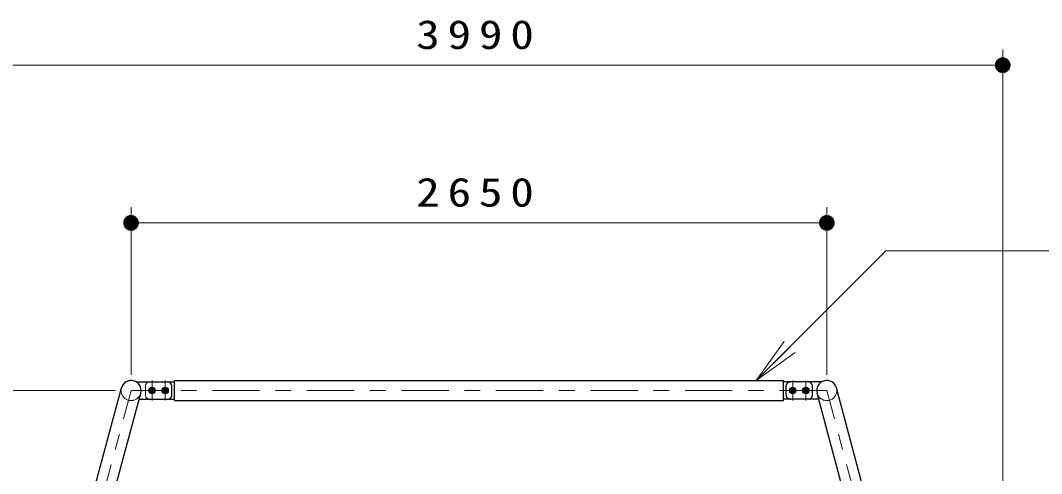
# Model space of a CAD drawing. Units: millimetres on the paper, scale 1:60. Extents: x -385 to 0, y 0 to 267.
# Drawn here: x -318.9 to -254.1, y 104.9 to 133.6 of the extents above; entities that cross this region are included whole.
import ezdxf

# ---------------------------------------------------------------- set-up
doc = ezdxf.new("R2010")
doc.units = ezdxf.units.MM
doc.linetypes.add('USER1', pattern=[4.5, 2.5, -2])
doc.linetypes.add('USER2', pattern=[6, 3, -1, 1, -1])
doc.layers.add('LY_1', color=131, linetype='Continuous', lineweight=13)
doc.styles.add('ＭＳ ゴシック', font='')
doc.styles.get('ＭＳ ゴシック').set_extended_font_data('MS Gothic')

# ---------------------------------------------------------------- blocks, each defined once
blk = doc.blocks.new('filled_dot')
at = {"color": 0, "linetype": 'Continuous', "lineweight": -2, "const_width": 1.25}
blk.add_lwpolyline([(-0.625, 0, 1), (0.625, 0, 1)], format="xyb", close=True, dxfattribs=at)

msp = doc.modelspace()

# ---------------------------------------------------------------- linework, layer by layer
at = {"layer": 'LY_1', "color": 7}
for p, q in [((-256.538, 69.455), (-256.538, 131.758)), ((-323.03, 130.758), (-256.538, 130.758)), ((-311.865, 111.122), (-311.865, 121.758)), ((-267.703, 111.122), (-267.703, 121.758)), ((-311.865, 120.758), (-267.703, 120.758)), ((-272.177, 110.758), (-270.41, 113.233)), ((-272.177, 110.758), (-270.056, 112.879)), ((-269.702, 112.526), (-272.177, 110.758)), ((-312.865, 110.122), (-358.701, 110.122))]:
    msp.add_line(p, q, dxfattribs=at)
at = {"layer": 'LY_1', "color": 190, "lineweight": 25}
for p, q in [((-325.386, 62.118), (-312.479, 110.287)), ((-311.532, 110.664), (-309.115, 110.664)), ((-309.282, 109.83), (-309.282, 110.414)), ((-309.115, 109.486), (-309.115, 110.758)), ((-309.115, 110.758), (-270.453, 110.758)), ((-270.453, 109.486), (-270.453, 110.758)), ((-268.036, 110.664), (-270.453, 110.664)), ((-268.619, 109.83), (-268.619, 110.414)), ((-254.182, 62.118), (-267.088, 110.287)), ((-324.158, 61.789), (-311.251, 109.958)), ((-311.352, 109.58), (-309.115, 109.58)), ((-268.216, 109.58), (-270.453, 109.58)), ((-255.41, 61.789), (-268.317, 109.958)), ((-309.115, 109.486), (-270.453, 109.486))]:
    msp.add_line(p, q, dxfattribs=at)
at = {"layer": 'LY_1', "color": 190, "linetype": 'USER1'}
msp.add_line((-310.949, 109.83), (-310.949, 110.414), dxfattribs=at)
at = {"layer": 'LY_1', "color": 7, "lineweight": 25}
for p, q in [((-310.579, 110.299), (-310.708, 110.169)), ((-310.403, 110.251), (-310.579, 110.299)), ((-310.355, 110.075), (-310.403, 110.251)), ((-309.746, 110.299), (-309.875, 110.169)), ((-309.569, 110.251), (-309.746, 110.299)), ((-309.522, 110.075), (-309.569, 110.251)), ((-270.046, 110.075), (-269.998, 110.251)), ((-269.998, 110.251), (-269.822, 110.299)), ((-269.822, 110.299), (-269.693, 110.169)), ((-269.212, 110.075), (-269.165, 110.251)), ((-269.165, 110.251), (-268.989, 110.299)), ((-268.989, 110.299), (-268.859, 110.169)), ((-310.708, 110.169), (-310.661, 109.993)), ((-310.661, 109.993), (-310.485, 109.945)), ((-310.485, 109.945), (-310.355, 110.075)), ((-309.875, 110.169), (-309.828, 109.993)), ((-309.828, 109.993), (-309.651, 109.945)), ((-309.651, 109.945), (-309.522, 110.075)), ((-269.917, 109.945), (-270.046, 110.075)), ((-269.74, 109.993), (-269.917, 109.945)), ((-269.693, 110.169), (-269.74, 109.993)), ((-269.083, 109.945), (-269.212, 110.075)), ((-268.907, 109.993), (-269.083, 109.945)), ((-268.859, 110.169), (-268.907, 109.993))]:
    msp.add_line(p, q, dxfattribs=at)
at = {"layer": 'LY_1', "color": 190, "linetype": 'USER2'}
for p, q in [((-310.532, 109.486), (-310.532, 110.758)), ((-309.699, 109.486), (-309.699, 110.758)), ((-269.869, 109.486), (-269.869, 110.758)), ((-269.036, 109.486), (-269.036, 110.758))]:
    msp.add_line(p, q, dxfattribs=at)
at = {"layer": 'LY_1', "color": 190, "linetype": 'USER1', "lineweight": 25}
msp.add_line((-270.286, 109.83), (-270.286, 110.414), dxfattribs=at)
at = {"layer": 'LY_1', "color": 2, "linetype": 'USER2'}
for p, q in [((-324.772, 61.953), (-311.865, 110.122)), ((-267.703, 110.122), (-311.865, 110.122)), ((-254.796, 61.953), (-267.703, 110.122))]:
    msp.add_line(p, q, dxfattribs=at)
at = {"layer": 'LY_1', "color": 7}
msp.add_lwpolyline([(-272.177, 110.758), (-263.948, 118.988), (-226.245, 118.988)], dxfattribs=at)
at = {"layer": 'LY_1', "color": 7, "lineweight": 25}
for centre, radius in [((-310.532, 110.122), 0.2), ((-310.532, 110.122), 0.158), ((-310.532, 110.122), 0.1), ((-309.699, 110.122), 0.2), ((-309.699, 110.122), 0.158), ((-309.699, 110.122), 0.1), ((-269.869, 110.122), 0.2), ((-269.869, 110.122), 0.158), ((-269.869, 110.122), 0.1), ((-269.036, 110.122), 0.2), ((-269.036, 110.122), 0.158), ((-269.036, 110.122), 0.1)]:
    msp.add_circle(centre, radius, dxfattribs=at)
at = {"layer": 'LY_1', "color": 190, "linetype": 'USER1'}
for centre, radius, start, end in [((-311.865, 110.122), 0.636, 165, 345), ((-310.699, 110.414), 0.25, 90, 180), ((-267.703, 110.122), 0.636, 195, 15), ((-310.699, 109.83), 0.25, 180, 270)]:
    msp.add_arc(centre, radius, start, end, dxfattribs=at)
at = {"layer": 'LY_1', "color": 190, "lineweight": 25}
for centre, radius, start, end in [((-311.865, 110.122), 0.636, 345, 165), ((-309.532, 110.414), 0.25, 0, 90), ((-268.869, 110.414), 0.25, 0, 90), ((-267.703, 110.122), 0.636, 15, 195), ((-309.532, 109.83), 0.25, 270, 0), ((-268.869, 109.83), 0.25, 270, 0)]:
    msp.add_arc(centre, radius, start, end, dxfattribs=at)
at = {"layer": 'LY_1', "color": 190, "linetype": 'USER1', "lineweight": 25}
for centre, start, end in [((-270.036, 110.414), 90, 180), ((-270.036, 109.83), 180, 270)]:
    msp.add_arc(centre, 0.25, start, end, dxfattribs=at)

# ---------------------------------------------------------------- block references
at = {"layer": 'LY_1', "color": 7, "xscale": 0.4, "yscale": 0.4, "rotation": 180}
for p in [(-256.538, 130.758), (-267.703, 120.758)]:
    msp.add_blockref('filled_dot', p, dxfattribs=at)
at = {"layer": 'LY_1', "color": 7, "xscale": 0.4, "yscale": 0.4}
msp.add_blockref('filled_dot', (-311.865, 120.758), dxfattribs=at)

# ---------------------------------------------------------------- texts
at = {"layer": 'LY_1', "color": 7, "char_height": 1.833, "attachment_point": 8, "style": 'ＭＳ ゴシック'}
for s, insert in [('\\T1.33;\\W1.2;3990', (-289.784, 131.758)), ('\\T1.33;\\W1.2;2650', (-289.784, 121.758))]:
    msp.add_mtext(s, dxfattribs=dict(at, insert=insert))

doc.saveas('drawing.dxf')
